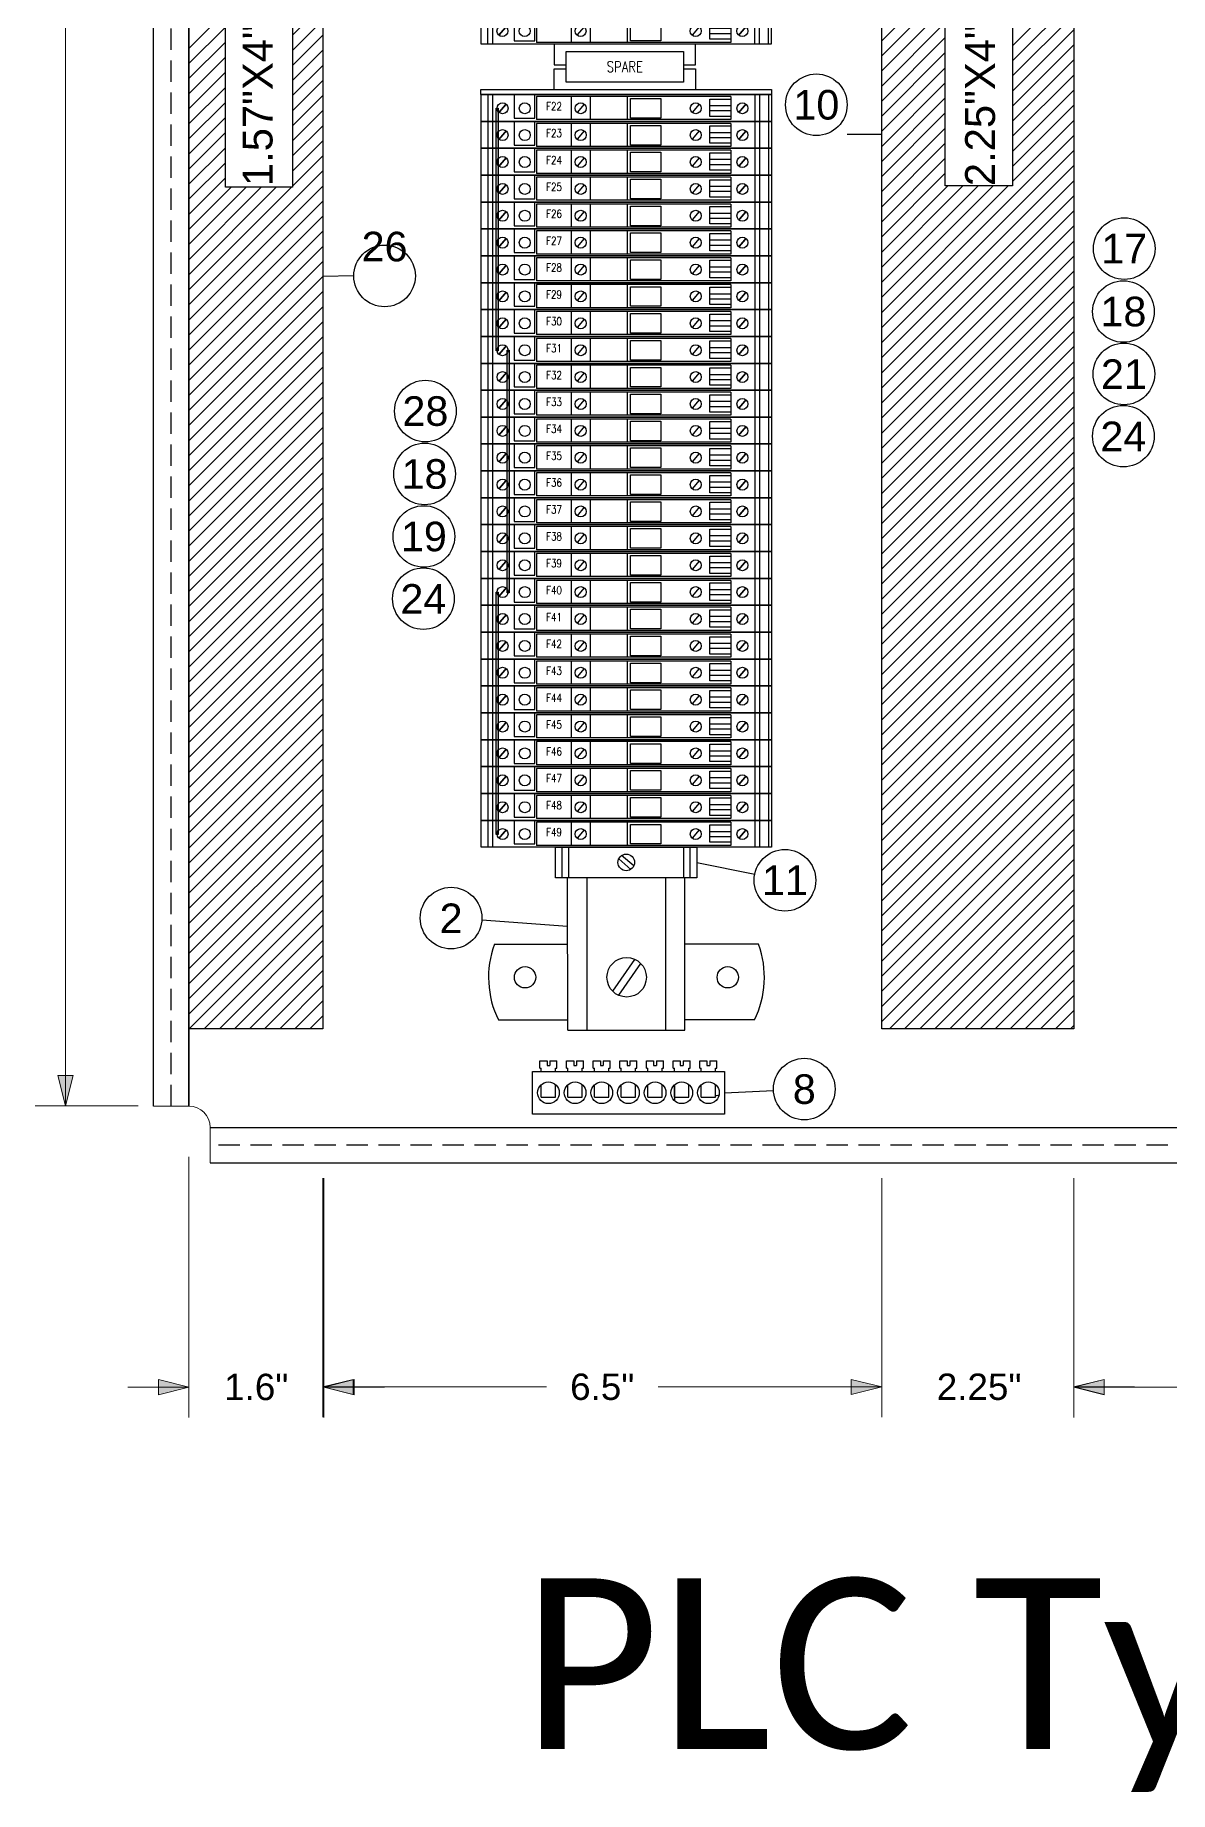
# Model space of a CAD drawing. Header units: inches. Extents: x -38 to 199, y -310 to 64.
# Drawn here: x 16.04 to 29.33, y 16.55 to 37.14 of the extents above; entities that cross this region are included whole.
import ezdxf
from ezdxf.enums import TextEntityAlignment as Align

# ---------------------------------------------------------------- set-up
doc = ezdxf.new("R2010")
doc.units = ezdxf.units.IN
doc.header["$MEASUREMENT"] = 0
doc.linetypes.add('HIDDEN', pattern=[0.375, 0.25, -0.125])
doc.layers.add('AM_0', color=7, linetype='Continuous', lineweight=30)
doc.layers.add('DIMENSION (ANSI)', color=7, linetype='Continuous', lineweight=9)
for name, color, linetype in [('DETAIL$', 5, 'Continuous'), ('FREE-TEXT', 2, 'Continuous'), ('SYMBOLS', 3, 'Continuous')]:
    doc.layers.add(name, color=color, linetype=linetype)
doc.styles.add('_ARIAL', font='arial.ttf')
doc.styles.add('HELVLS', font='arial.ttf')
doc.styles.add('Note Text (ANSI)', font='arial.ttf')
doc.styles.add('ROMANS', font='romans')
doc.styles.get("Standard").update_dxf_attribs({"font": 'arial.ttf'})
doc.dimstyles.new('DIM_0', dxfattribs={"dimscale": 4.75, "dimtxt": 0.065, "dimasz": 0.075, "dimexe": 0.075, "dimexo": 0.125, "dimgap": 0.0625, "dimtad": 0, "dimtih": 1, "dimtoh": 1, "dimrnd": 1e-08, "dimzin": 0, "dimdsep": 46, "dimlunit": 5, "dimtxsty": 'Note Text (ANSI)', "dimblk": 'Filled-1', "dimcen": 0.09, "dimdle": 0.45, "dimclrd": 256, "dimclre": 256, "dimclrt": 256, "dimadec": 0, "dimazin": 1, "dimtm": 1e-09, "dimtfac": 1.263158, "dimtofl": 0, "dimtmove": 0, "dimatfit": 3, "dimfxl": 1, "dimfrac": 2, "dimtolj": 1, "dimtzin": 4, "dimlwd": -1, "dimlwe": -1, "dimarcsym": 0})
doc.dimstyles.get("Standard").update_dxf_attribs({"dimtxt": 0.18, "dimasz": 0.18, "dimexe": 0.18, "dimexo": 0.0625, "dimgap": 0.09, "dimtad": 0, "dimtih": 1, "dimtoh": 1, "dimdec": 4, "dimzin": 0, "dimdsep": 46, "dimtxsty": 'Standard', "dimcen": 0.09, "dimadec": 0, "dimazin": 0, "dimtfac": 1, "dimtdec": 4, "dimtofl": 0, "dimtmove": 0, "dimatfit": 3, "dimfxl": 1, "dimtolj": 1, "dimtzin": 0, "dimarcsym": 0})

# ---------------------------------------------------------------- blocks, each defined once
blk = doc.blocks.new('A$C595E315F')
at = {"color": 8}
for p, q in [((-0.579, -0.36), (-0.579, 0)), ((-0.579, 0), (1.077, 0)), ((1.077, 0), (1.077, -0.36)), ((1.077, -0.36), (-0.579, -0.36))]:
    blk.add_line(p, q, dxfattribs=at)
for p, q in [((-0.501, -0.36), (-0.501, 0)), ((-0.423, -0.36), (-0.423, 0)), ((0.922, -0.36), (0.922, 0)), ((0.999, -0.36), (0.999, 0))]:
    blk.add_line(p, q)
blk.add_circle((0.249, -0.177), 0.0976, dxfattribs=at)
at = {"layer": 'DETAIL$', "color": 8}
for points in [[(0.16, -0.137), (0.302, -0.259)], [(0.338, -0.218), (0.194, -0.096)]]:
    blk.add_lwpolyline(points, dxfattribs=at)
blk = doc.blocks.new('Filled-1')
at = {"color": 0}
for p, q in [((0, 0), (-1, 0.25)), ((-1, 0.25), (-1, -0.25)), ((-1, 0), (0, 0)), ((-1, -0.25), (0, 0))]:
    blk.add_line(p, q, dxfattribs=at)
blk.add_solid([(-1, -0.25), (0, 0), (-1, 0.25)], dxfattribs=at)
blk = doc.blocks.new('*D83')
at = {"layer": 'DEFPOINTS', "color": 0, "transparency": 16777216}
for p in [(17.836, 59.09), (16.391, 24.59), (17.836, 24.59)]:
    blk.add_point(p, dxfattribs=at)
at = {"layer": 'DIMENSION (ANSI)', "transparency": 16777216}
for p, q in [((17.242, 59.09), (16.035, 59.09)), ((16.391, 58.733), (16.391, 42.294)), ((16.391, 24.946), (16.391, 41.385)), ((17.242, 24.59), (16.035, 24.59))]:
    blk.add_line(p, q, dxfattribs=at)
at = {"layer": 'DIMENSION (ANSI)', "transparency": 16777216, "xscale": 0.35625, "yscale": 0.35625, "zscale": 0.35625}
for p, rotation in [((16.391, 59.09), 90), ((16.391, 24.59), 270)]:
    blk.add_blockref('Filled-1', p, dxfattribs=dict(at, rotation=rotation))
at = {"layer": 'DIMENSION (ANSI)', "transparency": 16777216, "insert": (16.391, 41.84), "char_height": 0.3088, "attachment_point": 5, "style": 'Note Text (ANSI)'}
blk.add_mtext('\\A1;36"', dxfattribs=at)
blk = doc.blocks.new('*D85')
at = {"layer": 'DEFPOINTS', "color": 0, "transparency": 16777216}
for p in [(18.644, 49.339), (18.92, 49.339), (18.92, 24.339)]:
    blk.add_point(p, dxfattribs=at)
at = {"layer": 'AM_0', "color": 3, "transparency": 16777216, "insert": (18.644, 36.839), "char_height": 0.35, "attachment_point": 5, "rotation": 90}
blk.add_mtext('\\A1;1.57"X4"X23"', dxfattribs=at)
blk = doc.blocks.new('_NONE')
at = {"color": 0, "linetype": 'ByBlock'}
blk.add_circle((0, 0), 0.25, dxfattribs=at)
blk = doc.blocks.new('A$C6892190E')
at = {"color": 8}
for p, q in [((1.226, -0.177), (-1.05, -0.177)), ((-1.05, -0.177), (-1.05, -0.448)), ((-0.643, -0.177), (-0.643, -0.448)), ((-0.421, -0.177), (-0.421, -0.448)), ((0.012, -0.177), (0.012, -0.448)), ((1.226, -0.177), (1.226, -0.448)), ((1.226, -0.448), (-1.05, -0.448))]:
    blk.add_line(p, q, dxfattribs=at)
blk.add_lwpolyline([(-1.699, -0.469), (-1.699, -0.154), (1.701, -0.154), (1.701, -0.469)], close=True, dxfattribs=at)
for points in [[(0.05, -0.201), (0.406, -0.201), (0.406, -0.431), (0.05, -0.431), (0.05, -0.201)], [(-0.491, -0.266), (-0.575, -0.364)], [(0.857, -0.266), (0.773, -0.364)], [(1.227, -0.411), (0.982, -0.411), (0.982, -0.207), (1.227, -0.207)], [(0.982, -0.283), (1.227, -0.283), (1.227, -0.347), (0.982, -0.347)]]:
    blk.add_lwpolyline(points, dxfattribs=at)
for centre in [(-1.449, -0.315), (-0.533, -0.315), (0.815, -0.315), (1.362, -0.315)]:
    blk.add_circle(centre, 0.0645, dxfattribs=at)
at = {"layer": 'DETAIL$', "color": 8}
for points in [[(-1.622, -0.154), (-1.622, -0.469)], [(-1.567, -0.154), (-1.567, -0.469)], [(-1.311, -0.157), (-1.311, -0.431), (-1.069, -0.431), (-1.069, -0.157)], [(1.506, -0.154), (1.506, -0.469)], [(1.561, -0.154), (1.561, -0.469)], [(1.666, -0.154), (1.666, -0.469)]]:
    blk.add_lwpolyline(points, dxfattribs=at)
at = {"layer": 'DETAIL$', "color": 8, "const_width": 0.02}
for points in [[(-1.406, -0.266), (-1.491, -0.364)], [(1.404, -0.266), (1.32, -0.364)]]:
    blk.add_lwpolyline(points, dxfattribs=at)
at = {"layer": 'DETAIL$', "color": 8}
blk.add_circle((-1.188, -0.315), 0.0645, dxfattribs=at)
blk = doc.blocks.new('*D119')
at = {"layer": 'DEFPOINTS', "color": 0, "transparency": 16777216}
for p in [(17.836, 24.59), (19.416, 24.34), (19.416, 21.296)]:
    blk.add_point(p, dxfattribs=at)
at = {"layer": 'DIMENSION (ANSI)', "transparency": 16777216}
for p, q in [((17.836, 23.996), (17.836, 20.94)), ((19.416, 23.746), (19.416, 20.94)), ((17.48, 21.296), (17.123, 21.296)), ((19.772, 21.296), (20.128, 21.296))]:
    blk.add_line(p, q, dxfattribs=at)
at = {"layer": 'DIMENSION (ANSI)', "transparency": 16777216, "xscale": 0.35625, "yscale": 0.35625, "zscale": 0.35625}
blk.add_blockref('Filled-1', (17.836, 21.296), dxfattribs=at)
at = {"layer": 'DIMENSION (ANSI)', "transparency": 16777216, "xscale": 0.35625, "yscale": 0.35625, "zscale": 0.35625, "rotation": 180}
blk.add_blockref('Filled-1', (19.416, 21.296), dxfattribs=at)
at = {"layer": 'DIMENSION (ANSI)', "transparency": 16777216, "insert": (18.626, 21.296), "char_height": 0.3088, "attachment_point": 5, "style": 'Note Text (ANSI)'}
blk.add_mtext('\\A1;1.6"', dxfattribs=at)
blk = doc.blocks.new('*D86')
at = {"layer": 'DEFPOINTS', "color": 0, "transparency": 16777216}
for p in [(19.406, 24.34), (25.955, 24.34), (25.955, 21.298)]:
    blk.add_point(p, dxfattribs=at)
at = {"layer": 'DIMENSION (ANSI)', "transparency": 16777216}
for p, q in [((19.406, 23.746), (19.406, 20.942)), ((25.955, 23.746), (25.955, 20.942)), ((19.762, 21.298), (22.025, 21.298)), ((25.598, 21.298), (23.335, 21.298))]:
    blk.add_line(p, q, dxfattribs=at)
at = {"layer": 'DIMENSION (ANSI)', "transparency": 16777216, "xscale": 0.35625, "yscale": 0.35625, "zscale": 0.35625, "rotation": 180}
blk.add_blockref('Filled-1', (19.406, 21.298), dxfattribs=at)
at = {"layer": 'DIMENSION (ANSI)', "transparency": 16777216, "xscale": 0.35625, "yscale": 0.35625, "zscale": 0.35625}
blk.add_blockref('Filled-1', (25.955, 21.298), dxfattribs=at)
at = {"layer": 'DIMENSION (ANSI)', "transparency": 16777216, "insert": (22.68, 21.298), "char_height": 0.3088, "attachment_point": 5, "style": 'Note Text (ANSI)'}
blk.add_mtext('\\A1;6.5"', dxfattribs=at)
blk = doc.blocks.new('*D87')
at = {"layer": 'DEFPOINTS', "color": 0, "transparency": 16777216}
for p in [(25.955, 24.34), (28.205, 24.34), (28.205, 21.298)]:
    blk.add_point(p, dxfattribs=at)
at = {"layer": 'DIMENSION (ANSI)', "transparency": 16777216}
for p, q in [((25.955, 23.746), (25.955, 20.942)), ((28.205, 23.746), (28.205, 20.942)), ((25.598, 21.298), (25.242, 21.298)), ((28.561, 21.298), (28.917, 21.298))]:
    blk.add_line(p, q, dxfattribs=at)
at = {"layer": 'DIMENSION (ANSI)', "transparency": 16777216, "xscale": 0.35625, "yscale": 0.35625, "zscale": 0.35625}
blk.add_blockref('Filled-1', (25.955, 21.298), dxfattribs=at)
at = {"layer": 'DIMENSION (ANSI)', "transparency": 16777216, "xscale": 0.35625, "yscale": 0.35625, "zscale": 0.35625, "rotation": 180}
blk.add_blockref('Filled-1', (28.205, 21.298), dxfattribs=at)
at = {"layer": 'DIMENSION (ANSI)', "transparency": 16777216, "insert": (27.096, 21.298), "char_height": 0.3088, "attachment_point": 5, "style": 'Note Text (ANSI)'}
blk.add_mtext('\\A1;2.25"', dxfattribs=at)
blk = doc.blocks.new('*D88')
at = {"layer": 'DEFPOINTS', "color": 0, "transparency": 16777216}
for p in [(28.205, 24.34), (34.205, 24.343), (34.205, 21.296)]:
    blk.add_point(p, dxfattribs=at)
at = {"layer": 'DIMENSION (ANSI)', "transparency": 16777216}
for p, q in [((28.205, 23.746), (28.205, 20.94)), ((34.205, 23.75), (34.205, 20.94)), ((28.561, 21.296), (30.55, 21.296)), ((33.848, 21.296), (31.86, 21.296))]:
    blk.add_line(p, q, dxfattribs=at)
at = {"layer": 'DIMENSION (ANSI)', "transparency": 16777216, "xscale": 0.35625, "yscale": 0.35625, "zscale": 0.35625, "rotation": 180}
blk.add_blockref('Filled-1', (28.205, 21.296), dxfattribs=at)
at = {"layer": 'DIMENSION (ANSI)', "transparency": 16777216, "xscale": 0.35625, "yscale": 0.35625, "zscale": 0.35625}
blk.add_blockref('Filled-1', (34.205, 21.296), dxfattribs=at)
at = {"layer": 'DIMENSION (ANSI)', "transparency": 16777216, "insert": (31.205, 21.296), "char_height": 0.3088, "attachment_point": 5, "style": 'Note Text (ANSI)'}
blk.add_mtext('\\A1;6.5"', dxfattribs=at)

msp = doc.modelspace()

# ---------------------------------------------------------------- hatches: boundary and pattern name
h = msp.add_hatch(color=0)
h.dxf.hatch_style = 1
h.paths.add_polyline_path([(21.45952, 36.28121), (21.43565, 36.28121), (21.43565, 33.43974), (21.45952, 33.43974)])
h = msp.add_hatch(color=0)
h.dxf.hatch_style = 1
h.paths.add_polyline_path([(21.58861, 33.44621), (21.56474, 33.44621), (21.56474, 30.60474), (21.58861, 30.60474)])
h = msp.add_hatch(color=0)
h.dxf.hatch_style = 1
h.paths.add_polyline_path([(21.45952, 30.61121), (21.43565, 30.61121), (21.43565, 27.76974), (21.45952, 27.76974)])

# ---------------------------------------------------------------- linework, layer by layer
at = {"linetype": 'HIDDEN'}
for p, q in [((17.6283, 24.58955), (17.6283, 59.08955)), ((51.05858, 24.13205), (18.0858, 24.13205))]:
    msp.add_line(p, q, dxfattribs=at)
for p, q in [((17.8358, 25.46455), (17.8358, 59.08955)), ((17.4208, 24.58955), (17.4208, 39.20552)), ((22.11679, 37.03171), (22.11679, 36.79057)), ((23.77241, 36.79057), (23.77241, 37.03171)), ((22.11679, 36.79057), (22.2571, 36.79057)), ((22.11679, 36.50155), (22.11679, 36.7427)), ((22.11679, 36.7427), (22.2571, 36.7427)), ((23.6321, 36.79057), (23.77241, 36.79057)), ((23.6321, 36.7427), (23.77241, 36.7427)), ((23.77241, 36.7427), (23.77241, 36.50155)), ((22.27596, 25.47915), (22.27475, 27.26161)), ((22.49966, 27.26161), (22.49966, 25.47915)), ((23.42466, 25.47915), (23.42466, 27.26161)), ((23.64966, 25.47915), (23.64966, 27.26161)), ((21.94889, 25.03449), (21.94889, 25.12017)), ((21.94889, 25.12017), (22.03296, 25.12017)), ((22.03296, 25.12017), (22.03296, 25.06555)), ((22.06583, 25.12017), (22.06583, 25.06555)), ((22.06583, 25.12017), (22.1499, 25.12017)), ((22.1499, 25.03449), (22.1499, 25.12017)), ((22.26131, 25.03449), (22.26131, 25.12017)), ((22.26131, 25.12017), (22.34538, 25.12017)), ((22.34538, 25.12017), (22.34538, 25.06555)), ((22.37825, 25.12017), (22.46232, 25.12017)), ((22.37825, 25.12017), (22.37825, 25.06555)), ((22.46232, 25.03449), (22.46232, 25.12017)), ((22.57373, 25.03449), (22.57373, 25.12017)), ((22.57373, 25.12017), (22.6578, 25.12017)), ((22.6578, 25.12017), (22.6578, 25.06555)), ((22.69067, 25.12017), (22.69067, 25.06555)), ((22.69067, 25.12017), (22.77474, 25.12017)), ((22.77474, 25.03449), (22.77474, 25.12017)), ((22.88615, 25.03449), (22.88615, 25.12017)), ((22.88615, 25.12017), (22.97021, 25.12017)), ((22.97021, 25.12017), (22.97021, 25.06555)), ((23.00309, 25.12017), (23.00309, 25.06555)), ((23.00309, 25.12017), (23.08716, 25.12017)), ((23.08716, 25.03449), (23.08716, 25.12017)), ((23.19857, 25.03449), (23.19857, 25.12017)), ((23.19857, 25.12017), (23.28263, 25.12017)), ((23.28263, 25.12017), (23.28263, 25.06555)), ((23.31551, 25.12017), (23.31551, 25.06555)), ((23.31551, 25.12017), (23.39958, 25.12017)), ((23.39958, 25.03449), (23.39958, 25.12017)), ((23.51099, 25.03449), (23.51099, 25.12017)), ((23.51099, 25.12017), (23.59505, 25.12017)), ((23.59505, 25.12017), (23.59505, 25.06555)), ((23.62793, 25.12017), (23.62793, 25.06555)), ((23.62793, 25.12017), (23.71199, 25.12017)), ((23.71199, 25.03449), (23.71199, 25.12017)), ((23.8234, 25.03449), (23.8234, 25.12017)), ((23.8234, 25.12017), (23.90747, 25.12017)), ((23.90747, 25.12017), (23.90747, 25.06555)), ((23.94035, 25.12017), (23.94035, 25.06555)), ((23.94035, 25.12017), (24.02441, 25.12017)), ((24.02441, 25.03449), (24.02441, 25.12017)), ((21.94889, 25.03449), (21.96533, 25.03449)), ((21.96533, 24.99517), (21.96533, 25.03449)), ((22.03296, 25.06555), (22.06583, 25.06555)), ((22.13346, 25.03449), (22.1499, 25.03449)), ((22.13346, 24.99517), (22.13346, 25.03449)), ((22.26131, 25.03449), (22.27775, 25.03449)), ((22.27775, 24.99517), (22.27775, 25.03449)), ((22.34538, 25.06555), (22.37825, 25.06555)), ((22.44588, 24.99517), (22.44588, 25.03449)), ((22.44588, 25.03449), (22.46232, 25.03449)), ((22.57373, 25.03449), (22.59017, 25.03449)), ((22.59017, 24.99517), (22.59017, 25.03449)), ((22.6578, 25.06555), (22.69067, 25.06555)), ((22.7583, 24.99517), (22.7583, 25.03449)), ((22.7583, 25.03449), (22.77474, 25.03449)), ((22.88615, 25.03449), (22.90258, 25.03449)), ((22.90258, 24.99517), (22.90258, 25.03449)), ((22.97021, 25.06555), (23.00309, 25.06555)), ((23.07072, 24.99517), (23.07072, 25.03449)), ((23.07072, 25.03449), (23.08716, 25.03449)), ((23.19857, 25.03449), (23.215, 25.03449)), ((23.215, 24.99517), (23.215, 25.03449)), ((23.28263, 25.06555), (23.31551, 25.06555)), ((23.38314, 24.99517), (23.38314, 25.03449)), ((23.38314, 25.03449), (23.39958, 25.03449)), ((23.51099, 25.03449), (23.52742, 25.03449)), ((23.52742, 24.99517), (23.52742, 25.03449)), ((23.59505, 25.06555), (23.62793, 25.06555)), ((23.69556, 24.99517), (23.69556, 25.03449)), ((23.69556, 25.03449), (23.71199, 25.03449)), ((23.8234, 25.03449), (23.83984, 25.03449)), ((23.83984, 24.99517), (23.83984, 25.03449)), ((23.90747, 25.06555), (23.94035, 25.06555)), ((24.00798, 24.99517), (24.00798, 25.03449)), ((24.00798, 25.03449), (24.02441, 25.03449)), ((21.96533, 24.69519), (21.96533, 24.8403)), ((22.13346, 24.69519), (22.13346, 24.8403)), ((22.27775, 24.69519), (22.27775, 24.8403)), ((22.44588, 24.69519), (22.44588, 24.8403)), ((22.59017, 24.69519), (22.59017, 24.8403)), ((22.7583, 24.69519), (22.7583, 24.8403)), ((22.90258, 24.69519), (22.90258, 24.8403)), ((23.07072, 24.69519), (23.07072, 24.8403)), ((23.215, 24.69519), (23.215, 24.8403)), ((23.38314, 24.69519), (23.38314, 24.8403)), ((23.52742, 24.69519), (23.52742, 24.8403)), ((23.52954, 24.64821), (23.52954, 24.84213)), ((23.69556, 24.69519), (23.69556, 24.8403)), ((23.83984, 24.69519), (23.83984, 24.8403)), ((24.00798, 24.69519), (24.00798, 24.8403)), ((21.96533, 24.69519), (22.13346, 24.69519)), ((22.27775, 24.69519), (22.44588, 24.69519)), ((22.59017, 24.69519), (22.7583, 24.69519)), ((22.90258, 24.69519), (23.07072, 24.69519)), ((23.215, 24.69519), (23.38314, 24.69519)), ((23.52742, 24.69519), (23.69556, 24.69519)), ((23.83984, 24.69519), (24.00798, 24.69519)), ((18.0858, 23.92455), (50.72399, 23.92455))]:
    msp.add_line(p, q)
at = {"color": 0}
for p, q in [((17.8358, 24.58955), (17.8358, 49.33955)), ((19.4058, 49.33955), (19.4058, 25.49569)), ((25.95456, 25.49569), (25.95456, 49.33955)), ((28.20456, 49.33955), (28.20456, 25.49569)), ((26.69993, 35.37218), (26.69993, 38.3535)), ((27.48739, 38.3535), (27.48739, 35.37218)), ((25.54984, 35.97702), (25.95456, 35.97702)), ((27.48739, 35.37218), (26.69993, 35.37218)), ((19.76877, 34.31597), (19.4058, 34.30897)), ((23.78997, 27.44163), (24.46699, 27.30589)), ((22.27341, 26.69377), (21.2686, 26.76586)), ((21.41575, 26.48474), (22.27879, 26.48474)), ((24.51193, 26.48474), (23.65379, 26.48474)), ((21.46384, 25.59771), (22.27586, 25.59845)), ((24.46384, 25.59771), (23.64966, 25.59771)), ((19.4058, 25.49569), (17.8358, 25.49569)), ((28.20456, 25.49569), (25.95456, 25.49569)), ((24.11165, 24.74517), (24.68721, 24.77148))]:
    msp.add_line(p, q, dxfattribs=at)
at = {"color": 0, "linetype": 'Continuous'}
for p, q in [((25.95456, 37.07138), (26.69993, 37.81675)), ((27.48739, 37.01322), (28.20456, 37.73039)), ((19.05114, 37.1363), (19.4058, 37.49095)), ((25.95456, 36.89461), (26.69993, 37.63998)), ((27.48739, 36.83645), (28.20456, 37.55362)), ((17.8358, 36.98161), (18.26368, 37.4095)), ((19.05114, 36.95952), (19.4058, 37.31418)), ((25.95456, 36.71783), (26.69993, 37.4632)), ((25.95456, 36.54105), (26.69993, 37.28642)), ((27.48739, 36.65967), (28.20456, 37.37684)), ((17.8358, 36.80484), (18.26368, 37.23272)), ((17.8358, 36.62806), (18.26368, 37.05594)), ((19.05114, 36.78274), (19.4058, 37.1374)), ((25.95456, 36.36428), (26.69993, 37.10965)), ((27.48739, 36.48289), (28.20456, 37.20006)), ((17.8358, 36.45128), (18.26368, 36.87917)), ((19.05114, 36.60597), (19.4058, 36.96062)), ((25.95456, 36.1875), (26.69993, 36.93287)), ((27.48739, 36.30612), (28.20456, 37.02329)), ((27.48739, 36.12934), (28.20456, 36.84651)), ((17.8358, 36.27451), (18.26368, 36.70239)), ((19.05114, 36.42919), (19.4058, 36.78385)), ((25.95456, 36.01072), (26.69993, 36.75609)), ((27.48739, 35.95256), (28.20456, 36.66973)), ((17.8358, 36.09773), (18.26368, 36.52561)), ((19.05114, 36.25241), (19.4058, 36.60707)), ((25.95456, 35.83395), (26.69993, 36.57932)), ((27.48739, 35.77579), (28.20456, 36.49296)), ((17.8358, 35.92095), (18.26368, 36.34884)), ((19.05114, 36.07564), (19.4058, 36.43029)), ((19.05114, 35.89886), (19.4058, 36.25352)), ((25.95456, 35.65717), (26.69993, 36.40254)), ((27.48739, 35.59901), (28.20456, 36.31618)), ((17.8358, 35.74418), (18.26368, 36.17206)), ((19.05114, 35.72208), (19.4058, 36.07674)), ((25.95456, 35.48039), (26.69993, 36.22576)), ((25.95456, 35.30362), (26.69993, 36.04899)), ((27.48739, 35.42223), (28.20456, 36.1394)), ((17.8358, 35.5674), (18.26368, 35.99528)), ((17.8358, 35.39062), (18.26368, 35.81851)), ((19.05114, 35.54531), (19.4058, 35.89996)), ((25.95456, 33.71263), (28.20456, 35.96263)), ((25.95456, 35.12684), (26.69993, 35.87221)), ((17.8358, 35.21385), (18.26368, 35.64173)), ((19.05114, 35.36853), (19.4058, 35.72319)), ((25.95456, 33.53585), (28.20456, 35.78585)), ((25.95456, 34.95006), (26.69993, 35.69543)), ((17.8358, 33.97641), (19.4058, 35.54641)), ((17.8358, 35.03707), (18.26368, 35.46495)), ((25.95456, 33.35907), (28.20456, 35.60907)), ((25.95456, 34.77329), (26.69993, 35.51866)), ((25.95456, 33.1823), (28.20456, 35.4323)), ((17.8358, 33.79963), (19.4058, 35.36963)), ((17.8358, 34.86029), (18.33064, 35.35514)), ((17.8358, 34.68352), (18.50742, 35.35514)), ((17.8358, 34.50674), (18.6842, 35.35514)), ((17.8358, 34.32996), (18.86097, 35.35514)), ((17.8358, 34.15319), (19.03775, 35.35514)), ((25.95456, 34.59651), (26.73023, 35.37218)), ((25.95456, 34.41973), (26.90701, 35.37218)), ((25.95456, 34.24296), (27.08379, 35.37218)), ((25.95456, 34.06618), (27.26056, 35.37218)), ((25.95456, 33.8894), (27.43734, 35.37218)), ((25.95456, 33.00552), (28.20456, 35.25552)), ((17.8358, 33.62286), (19.4058, 35.19286)), ((17.8358, 33.44608), (19.4058, 35.01608)), ((25.95456, 32.82874), (28.20456, 35.07874)), ((17.8358, 33.2693), (19.4058, 34.8393)), ((25.95456, 32.65197), (28.20456, 34.90197)), ((17.8358, 33.09253), (19.4058, 34.66253)), ((25.95456, 32.47519), (28.20456, 34.72519)), ((17.8358, 32.91575), (19.4058, 34.48575)), ((25.95456, 32.29841), (28.20456, 34.54841)), ((17.8358, 32.73897), (19.4058, 34.30897)), ((25.95456, 32.12164), (28.20456, 34.37164)), ((25.95456, 31.94486), (28.20456, 34.19486)), ((17.8358, 32.5622), (19.4058, 34.1322)), ((25.95456, 31.76808), (28.20456, 34.01808)), ((17.8358, 32.38542), (19.4058, 33.95542)), ((17.8358, 32.20864), (19.4058, 33.77864)), ((25.95456, 31.59131), (28.20456, 33.84131)), ((17.8358, 32.03187), (19.4058, 33.60187)), ((25.95456, 31.41453), (28.20456, 33.66453)), ((17.8358, 31.85509), (19.4058, 33.42509)), ((25.95456, 31.23775), (28.20456, 33.48775)), ((17.8358, 31.67831), (19.4058, 33.24831)), ((25.95456, 31.06098), (28.20456, 33.31098)), ((17.8358, 31.50154), (19.4058, 33.07154)), ((25.95456, 30.8842), (28.20456, 33.1342)), ((25.95456, 30.70742), (28.20456, 32.95742)), ((17.8358, 31.32476), (19.4058, 32.89476)), ((25.95456, 30.53065), (28.20456, 32.78065)), ((17.8358, 31.14798), (19.4058, 32.71798)), ((17.8358, 30.97121), (19.4058, 32.54121)), ((25.95456, 30.35387), (28.20456, 32.60387)), ((17.8358, 30.79443), (19.4058, 32.36443)), ((25.95456, 30.17709), (28.20456, 32.42709)), ((17.8358, 30.61765), (19.4058, 32.18765)), ((25.95456, 30.00032), (28.20456, 32.25032)), ((17.8358, 30.44088), (19.4058, 32.01088)), ((25.95456, 29.82354), (28.20456, 32.07354)), ((17.8358, 30.2641), (19.4058, 31.8341)), ((25.95456, 29.64676), (28.20456, 31.89676)), ((25.95456, 29.46999), (28.20456, 31.71999)), ((17.8358, 30.08732), (19.4058, 31.65732)), ((25.95456, 29.29321), (28.20456, 31.54321)), ((17.8358, 29.91055), (19.4058, 31.48055)), ((17.8358, 29.73377), (19.4058, 31.30377)), ((25.95456, 29.11643), (28.20456, 31.36643)), ((17.8358, 29.55699), (19.4058, 31.12699)), ((25.95456, 28.93966), (28.20456, 31.18966)), ((17.8358, 29.38022), (19.4058, 30.95022)), ((25.95456, 28.76288), (28.20456, 31.01288)), ((17.8358, 29.20344), (19.4058, 30.77344)), ((25.95456, 28.5861), (28.20456, 30.8361)), ((17.8358, 29.02666), (19.4058, 30.59666)), ((25.95456, 28.40933), (28.20456, 30.65933)), ((25.95456, 28.23255), (28.20456, 30.48255)), ((17.8358, 28.84989), (19.4058, 30.41989)), ((25.95456, 28.05577), (28.20456, 30.30577)), ((17.8358, 28.67311), (19.4058, 30.24311)), ((17.8358, 28.49633), (19.4058, 30.06633)), ((25.95456, 27.879), (28.20456, 30.129)), ((17.8358, 28.31956), (19.4058, 29.88956)), ((25.95456, 27.70222), (28.20456, 29.95222)), ((17.8358, 28.14278), (19.4058, 29.71278)), ((25.95456, 27.52544), (28.20456, 29.77544)), ((17.8358, 27.966), (19.4058, 29.536)), ((25.95456, 27.34867), (28.20456, 29.59867)), ((17.8358, 27.78923), (19.4058, 29.35923)), ((25.95456, 27.17189), (28.20456, 29.42189)), ((25.95456, 26.99511), (28.20456, 29.24511)), ((17.8358, 27.61245), (19.4058, 29.18245)), ((25.95456, 26.81834), (28.20456, 29.06834)), ((17.8358, 27.43567), (19.4058, 29.00567)), ((17.8358, 27.2589), (19.4058, 28.8289)), ((25.95456, 26.64156), (28.20456, 28.89156)), ((17.8358, 27.08212), (19.4058, 28.65212)), ((25.95456, 26.46478), (28.20456, 28.71478)), ((17.8358, 26.90534), (19.4058, 28.47534)), ((25.95456, 26.28801), (28.20456, 28.53801)), ((17.8358, 26.72857), (19.4058, 28.29857)), ((25.95456, 26.11123), (28.20456, 28.36123)), ((17.8358, 26.55179), (19.4058, 28.12179)), ((25.95456, 25.93445), (28.20456, 28.18445)), ((25.95456, 25.75768), (28.20456, 28.00768)), ((17.8358, 26.37501), (19.4058, 27.94501)), ((25.95456, 25.5809), (28.20456, 27.8309)), ((17.8358, 26.19824), (19.4058, 27.76824)), ((17.8358, 26.02146), (19.4058, 27.59146)), ((26.04613, 25.49569), (28.20456, 27.65412)), ((17.8358, 25.84468), (19.4058, 27.41468)), ((26.2229, 25.49569), (28.20456, 27.47735)), ((17.8358, 25.66791), (19.4058, 27.23791)), ((26.39968, 25.49569), (28.20456, 27.30057)), ((17.8358, 25.49113), (19.4058, 27.06113)), ((26.57646, 25.49569), (28.20456, 27.12379)), ((18.01713, 25.49569), (19.4058, 26.88435)), ((26.75323, 25.49569), (28.20456, 26.94702)), ((26.93001, 25.49569), (28.20456, 26.77024)), ((18.19391, 25.49569), (19.4058, 26.70757)), ((27.10679, 25.49569), (28.20456, 26.59346)), ((18.37069, 25.49569), (19.4058, 26.5308)), ((18.54746, 25.49569), (19.4058, 26.35402)), ((27.28356, 25.49569), (28.20456, 26.41669)), ((18.72424, 25.49569), (19.4058, 26.17724)), ((27.46034, 25.49569), (28.20456, 26.23991)), ((18.90102, 25.49569), (19.4058, 26.00047)), ((27.63712, 25.49569), (28.20456, 26.06313)), ((19.07779, 25.49569), (19.4058, 25.82369)), ((27.81389, 25.49569), (28.20456, 25.88636)), ((19.25457, 25.49569), (19.4058, 25.64691)), ((27.99067, 25.49569), (28.20456, 25.70958)), ((28.16745, 25.49569), (28.20456, 25.5328))]:
    msp.add_line(p, q, dxfattribs=at)
at = {"color": 7, "linetype": 'Continuous', "lineweight": 15}
for p, q in [((17.4208, 24.58955), (17.8358, 24.58955)), ((18.0858, 24.33955), (18.0858, 23.92455))]:
    msp.add_line(p, q, dxfattribs=at)
for points in [[(17.8358, 59.08955), (17.8358, 24.58955)], [(22.8025, 25.93461), (23.0617, 26.30825)], [(23.13008, 26.26081), (22.87087, 25.88718)], [(22.90258, 24.99517), (24.11165, 24.99517), (24.11165, 24.49517), (21.86165, 24.49517), (21.86165, 24.99517), (22.90258, 24.99517)], [(22.89936, 24.99517), (22.90258, 24.99982)], [(22.78767, 24.68817), (22.76735, 24.65888)], [(18.0858, 24.33955), (52.5858, 24.33955)]]:
    msp.add_lwpolyline(points)
at = {"color": 0}
for points in [[(18.26368, 38.33646), (19.05114, 38.33646), (19.05114, 35.35514), (18.26368, 35.35514)], [(21.43565, 36.28121), (21.45952, 36.28121), (21.45952, 33.43974), (21.43565, 33.43974)], [(21.56474, 33.44621), (21.58861, 33.44621), (21.58861, 30.60474), (21.56474, 30.60474)], [(21.43565, 30.61121), (21.45952, 30.61121), (21.45952, 27.76974), (21.43565, 27.76974)]]:
    msp.add_lwpolyline(points, close=True, dxfattribs=at)
for points in [[(22.2571, 36.58816), (22.2571, 36.94511), (23.6321, 36.94511), (23.6321, 36.58816)], [(21.25928, 36.44164), (21.25928, 36.50064), (24.66222, 36.50064), (24.66219, 36.44164)]]:
    msp.add_lwpolyline(points, close=True)
for centre, radius in [((21.77634, 26.09771), 0.125), ((22.96629, 26.09771), 0.23115), ((24.15134, 26.09771), 0.125), ((22.04939, 24.74517), 0.12695), ((22.36181, 24.74517), 0.12695), ((22.67423, 24.74517), 0.12695), ((22.98665, 24.74517), 0.12695), ((23.29907, 24.74517), 0.12695), ((23.61149, 24.74517), 0.12695), ((23.92391, 24.74517), 0.12695)]:
    msp.add_circle(centre, radius)
for centre, radius, start, end in [((22.48166, 26.09771), 1.134, 160.044053, 206.162378), ((23.44602, 26.09771), 1.134, 333.837622, 19.955947), ((24.02709, 24.83955), 0.125, 261.202582, 279.403438)]:
    msp.add_arc(centre, radius, start, end)
at = {"color": 7, "linetype": 'Continuous', "lineweight": 15}
msp.add_arc((17.8358, 24.33955), 0.25, 0, 90, dxfattribs=at)
at = {"layer": 'DEFPOINTS', "color": 0}
msp.add_line((22.27596, 25.47915), (23.64966, 25.47915), dxfattribs=at)
at = {"layer": 'FREE-TEXT', "color": 0}
for centre in [(25.18906, 36.32185), (28.7967, 34.63633), (20.12956, 34.31597), (28.78694, 33.8993), (28.7924, 33.1677), (20.60795, 32.73297), (28.78646, 32.4387), (20.59818, 31.99594), (20.59023, 31.26329), (20.58429, 30.53429), (24.82073, 27.23497), (20.90874, 26.79168), (25.04762, 24.78796)]:
    msp.add_circle(centre, 0.36078, dxfattribs=at)

# ---------------------------------------------------------------- block references
for name, p in [('A$C6892190E', (22.9593, 37.5011)), ('A$C6892190E', (22.96071, 36.59603)), ('A$C6892190E', (22.96071, 36.28103)), ('A$C6892190E', (22.96071, 35.96603)), ('A$C6892190E', (22.96071, 35.65103)), ('A$C6892190E', (22.96071, 35.33603)), ('A$C6892190E', (22.96071, 35.02103)), ('A$C6892190E', (22.96071, 34.70603)), ('A$C6892190E', (22.96071, 34.39103)), ('A$C6892190E', (22.96071, 34.07603)), ('A$C6892190E', (22.96071, 33.76103)), ('A$C6892190E', (22.96071, 33.44603)), ('A$C6892190E', (22.96071, 33.13103)), ('A$C6892190E', (22.96071, 32.81603)), ('A$C6892190E', (22.96071, 32.50103)), ('A$C6892190E', (22.96071, 32.18603)), ('A$C6892190E', (22.96071, 31.87103)), ('A$C6892190E', (22.96071, 31.55603)), ('A$C6892190E', (22.96071, 31.24103)), ('A$C6892190E', (22.96071, 30.92603)), ('A$C6892190E', (22.96071, 30.61103)), ('A$C6892190E', (22.96071, 30.29603)), ('A$C6892190E', (22.96071, 29.98103)), ('A$C6892190E', (22.96071, 29.66603)), ('A$C6892190E', (22.96071, 29.35103)), ('A$C6892190E', (22.96071, 29.03603)), ('A$C6892190E', (22.96071, 28.72103)), ('A$C6892190E', (22.96071, 28.40603)), ('A$C6892190E', (22.96071, 28.09103)), ('A$C595E315F', (22.71305, 27.62164))]:
    msp.add_blockref(name, p)

# ---------------------------------------------------------------- texts
at = {"color": 6, "style": 'ROMANS', "width": 0.8}
for s, height, p in [('SPARE', 0.125, (22.9446, 36.76663)), ('F22', 0.09375, (22.11488, 36.30438)), ('F23', 0.09375, (22.11488, 35.98938)), ('F24', 0.09375, (22.11488, 35.67438)), ('F25', 0.09375, (22.11488, 35.35938)), ('F26', 0.09375, (22.11488, 35.04438)), ('F27', 0.09375, (22.11488, 34.72938)), ('F28', 0.09375, (22.11488, 34.41438)), ('F29', 0.09375, (22.11488, 34.09938)), ('F30', 0.09375, (22.11488, 33.78438)), ('F31', 0.09375, (22.11488, 33.46938)), ('F32', 0.09375, (22.11488, 33.15438)), ('F33', 0.09375, (22.11488, 32.83938)), ('F34', 0.09375, (22.11488, 32.52438)), ('F35', 0.09375, (22.11488, 32.20938)), ('F36', 0.09375, (22.11488, 31.89438)), ('F37', 0.09375, (22.11488, 31.57938)), ('F38', 0.09375, (22.11488, 31.26438)), ('F39', 0.09375, (22.11488, 30.94938)), ('F40', 0.09375, (22.11488, 30.63438)), ('F41', 0.09375, (22.11488, 30.31938)), ('F42', 0.09375, (22.11488, 30.00438)), ('F43', 0.09375, (22.11488, 29.68938)), ('F44', 0.09375, (22.11488, 29.37438)), ('F45', 0.09375, (22.11488, 29.05938)), ('F46', 0.09375, (22.11488, 28.74438)), ('F47', 0.09375, (22.11488, 28.42938)), ('F48', 0.09375, (22.11488, 28.11438)), ('F49', 0.09375, (22.11488, 27.79938))]:
    msp.add_text(s, height=height, dxfattribs=at).set_placement(p, align=Align.MIDDLE)
at = {"layer": 'AM_0', "color": 3, "insert": (27.10981, 36.8386), "char_height": 0.35, "attachment_point": 5, "rotation": 90}
msp.add_mtext('\\A1;2.25"X4"X23"', dxfattribs=at)
at = {"layer": 'FREE-TEXT', "color": 0, "style": 'HELVLS'}
for s, height, p in [('10', 0.346581, (25.18906, 36.32185)), ('26', 0.346581, (20.12956, 34.6608)), ('17', 0.346581, (28.7967, 34.63633)), ('18', 0.346581, (28.78694, 33.8993)), ('21', 0.346581, (28.7924, 33.1677)), ('28', 0.346581, (20.60795, 32.73297)), ('24', 0.346581, (28.78646, 32.4387)), ('18', 0.346581, (20.59818, 31.99594)), ('19', 0.346581, (20.59023, 31.26329)), ('24', 0.346581, (20.58429, 30.53429)), ('11', 0.346581, (24.82073, 27.23497)), ('2', 0.34658, (20.90874, 26.79168)), ('8', 0.34658, (25.04762, 24.78796))]:
    msp.add_text(s, height=height, dxfattribs=at).set_placement(p, align=Align.MIDDLE)
at = {"layer": 'SYMBOLS', "insert": (21.03585, 19.05557), "char_height": 2, "attachment_point": 1, "style": '_ARIAL'}
msp.add_mtext_dynamic_manual_height_columns('\\pxa0.66667,sm1.07917;{\\fCalibri|b0|i0|c0|p34;\\C0; PLC Type A to WellPad}', width=46.4596414, gutter_width=0.9375, heights=[0], dxfattribs=at)

# ---------------------------------------------------------------- dimensions: what is measured, and where the dimension line sits
at = {"layer": 'AM_0'}
dim = msp.add_linear_dim(base=(18.64394, 49.3386), p1=(18.92001, 24.3386), p2=(18.92001, 49.3386), angle=90, text='1.57"X4"X23"', dimstyle='Standard', override={"dimtxt": 0.35, "dimasz": 0, "dimexe": 0, "dimexo": 0, "dimgap": 0.125, "dimtih": 0, "dimtoh": 0, "dimlunit": 5, "dimpost": '2x3x<>"', "dimblk1": 'NONE', "dimblk2": 'NONE', "dimsah": 1, "dimse1": 1, "dimse2": 1, "dimsd1": 1, "dimsd2": 1, "dimclrd": 256, "dimclre": 256, "dimclrt": 3, "dimtmove": 2, "dimfrac": 2}, dxfattribs=at)
dim.commit()
dim.dimension.update_dxf_attribs({"geometry": '*D85', "text_midpoint": (18.64394, 36.8386)})
at = {"layer": 'DIMENSION (ANSI)'}
dim = msp.add_linear_dim(base=(16.39127, 24.58955), p1=(17.8358, 59.08955), p2=(17.8358, 24.58955), angle=90, text='36"', dimstyle='DIM_0', override={"dimpost": '"', "dimtmove": 1}, dxfattribs=at)
dim.commit()
dim.dimension.update_dxf_attribs({"geometry": '*D83', "text_midpoint": (16.39127, 41.83955)})
dim = msp.add_linear_dim(base=(19.4158, 21.29646), p1=(17.8358, 24.58955), p2=(19.4158, 24.33955), text='1.6"', dimstyle='DIM_0', override={"dimpost": '"', "dimtmove": 1}, dxfattribs=at)
dim.commit()
dim.dimension.update_dxf_attribs({"geometry": '*D119', "text_midpoint": (18.6258, 21.29646), "dimtype": 160})
dim = msp.add_aligned_dim(p1=(19.4058, 24.33955), p2=(25.95456, 24.33955), distance=-3.04117, text='6.5"', dimstyle='DIM_0', override={"dimpost": '"', "dimtmove": 1}, dxfattribs=at)
dim.commit()
dim.dimension.update_dxf_attribs({"geometry": '*D86', "text_midpoint": (22.68018, 21.29838)})
dim = msp.add_linear_dim(base=(28.20456, 21.29838), p1=(25.95456, 24.33955), p2=(28.20456, 24.33955), angle=0, text='2.25"', dimstyle='DIM_0', override={"dimpost": '"', "dimtmove": 1}, dxfattribs=at)
dim.commit()
dim.dimension.update_dxf_attribs({"geometry": '*D87', "text_midpoint": (27.09559, 21.29838), "dimtype": 161})
dim = msp.add_linear_dim(base=(34.20456, 21.29647), p1=(28.20456, 24.33955), p2=(34.20456, 24.34346), text='6.5"', dimstyle='DIM_0', override={"dimpost": '"', "dimtmove": 1}, dxfattribs=at)
dim.commit()
dim.dimension.update_dxf_attribs({"geometry": '*D88', "text_midpoint": (31.20456, 21.29647)})

doc.saveas('drawing.dxf')
